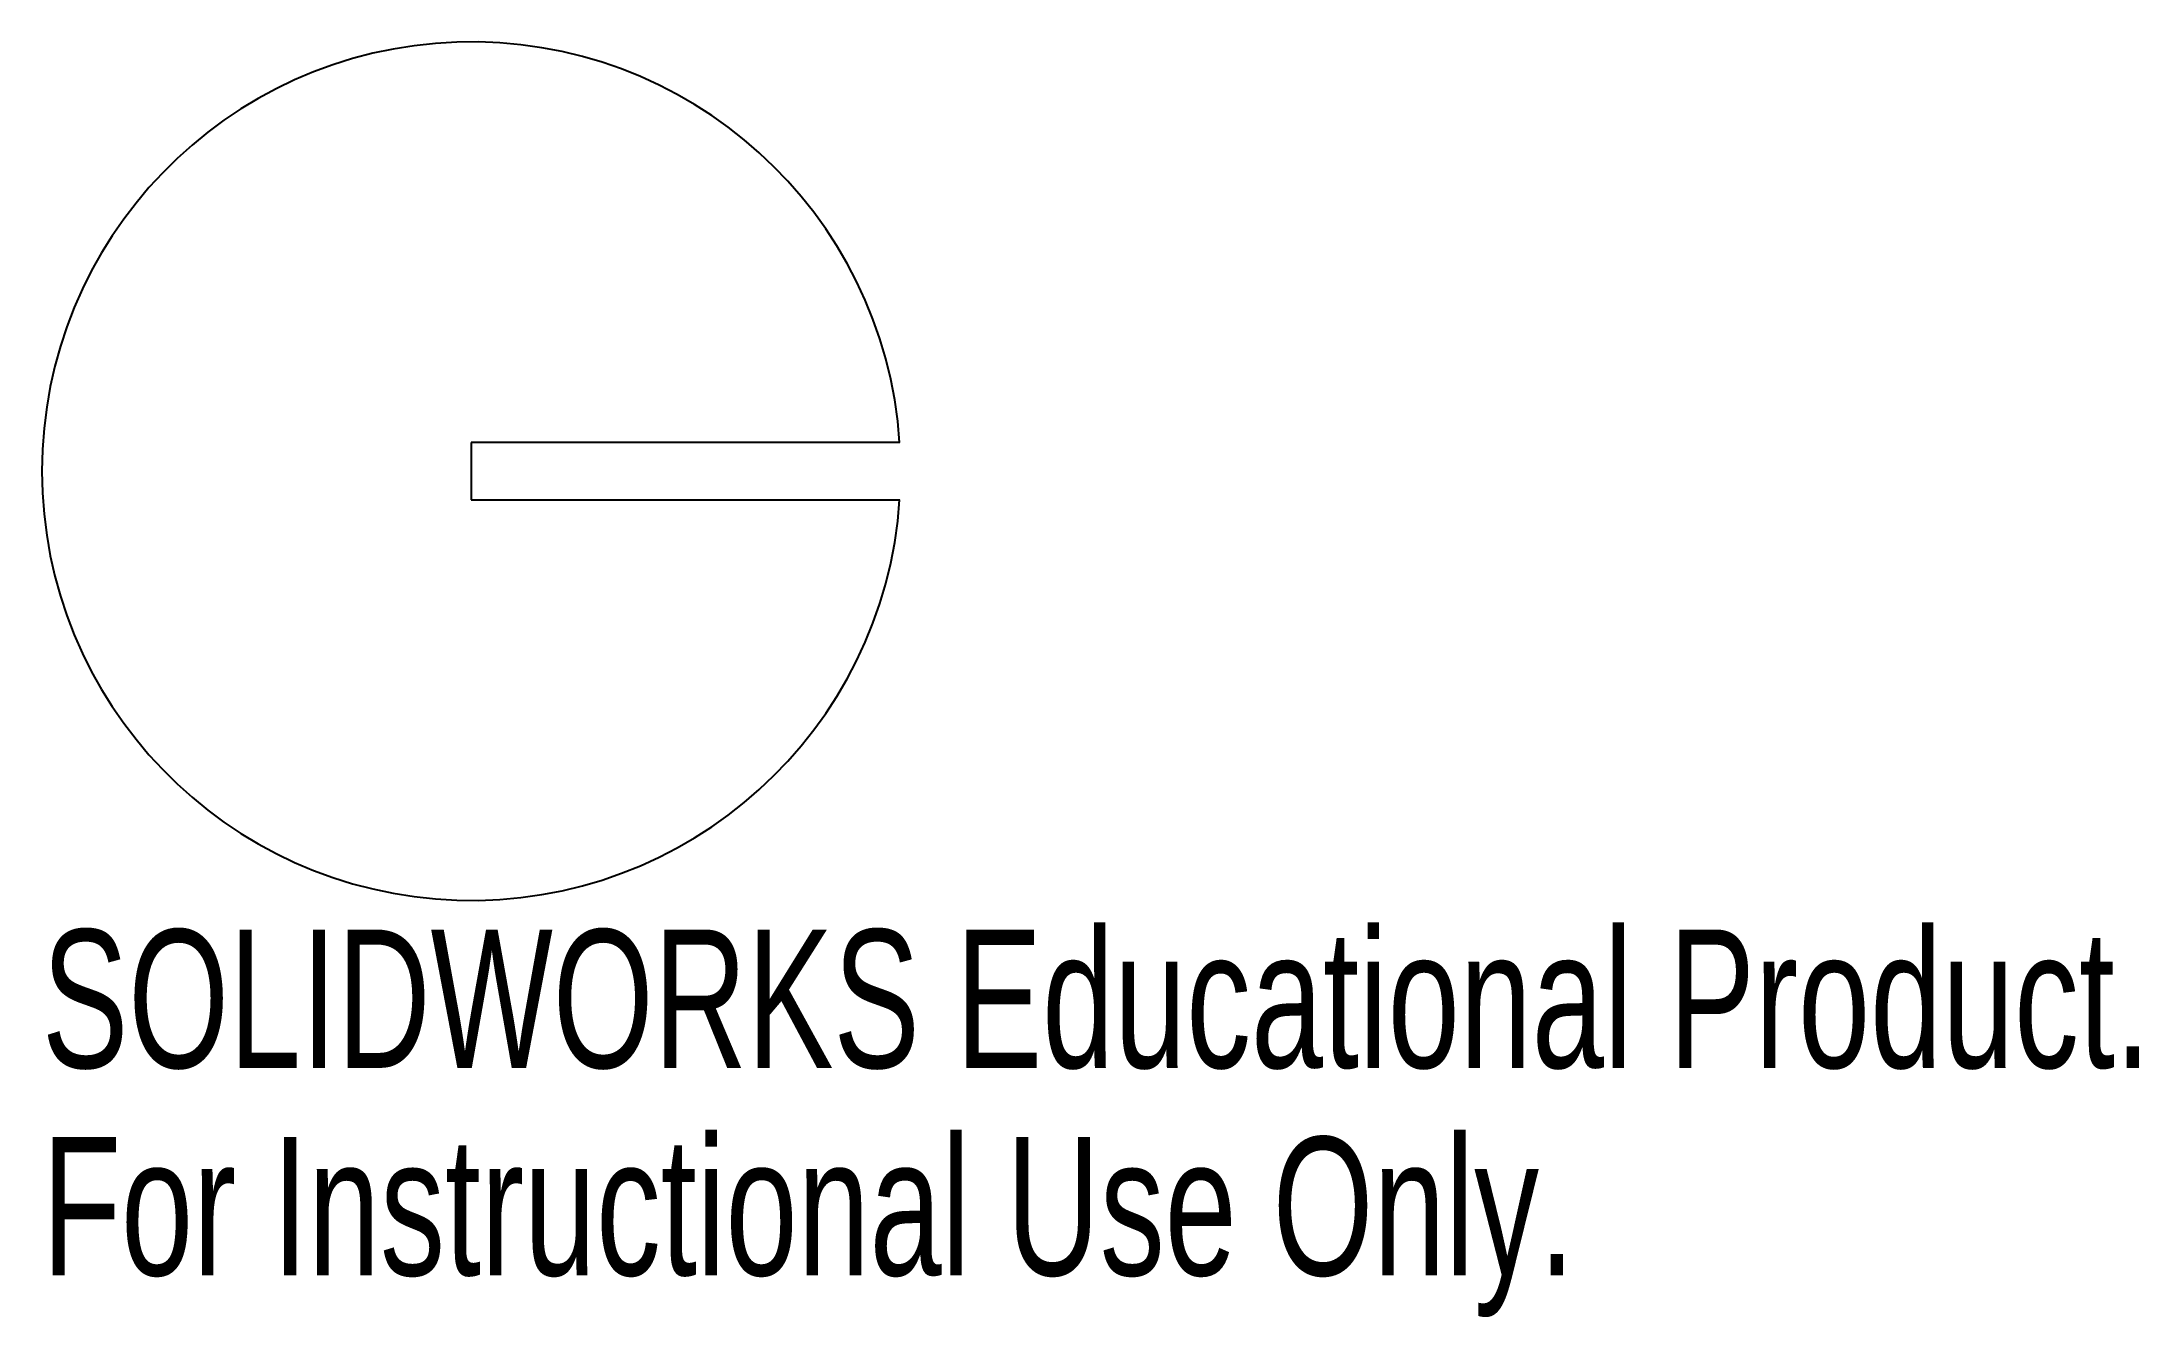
# Model space of a CAD drawing. Header units: millimetres. Extents: x -15 to 58.3, y -29.6 to 15.
import ezdxf

# ---------------------------------------------------------------- set-up
doc = ezdxf.new("R2010")
doc.units = ezdxf.units.MM
doc.styles.add('SLDTEXTSTYLE0', font='TXT', dxfattribs={"width": 0.7})

msp = doc.modelspace()

# ---------------------------------------------------------------- linework, layer by layer
at = {"color": 7, "linetype": 'Continuous', "lineweight": 25}
for p, q in [((14.967, 1), (0, 1)), ((0, 1), (0, -1)), ((0, -1), (14.967, -1))]:
    msp.add_line(p, q, dxfattribs=at)
msp.add_arc((0, 0), 15, 3.82255, 356.17745, dxfattribs=at)

# ---------------------------------------------------------------- texts
at = {"color": 7, "linetype": 'Continuous', "char_height": 4.83362, "attachment_point": 1, "style": 'SLDTEXTSTYLE0'}
for s, insert in [('SOLIDWORKS Educational Product.', (-15, -16.02)), ('For Instructional Use Only.', (-15, -23.27))]:
    msp.add_mtext(s, dxfattribs=dict(at, insert=insert))

doc.saveas('drawing.dxf')
